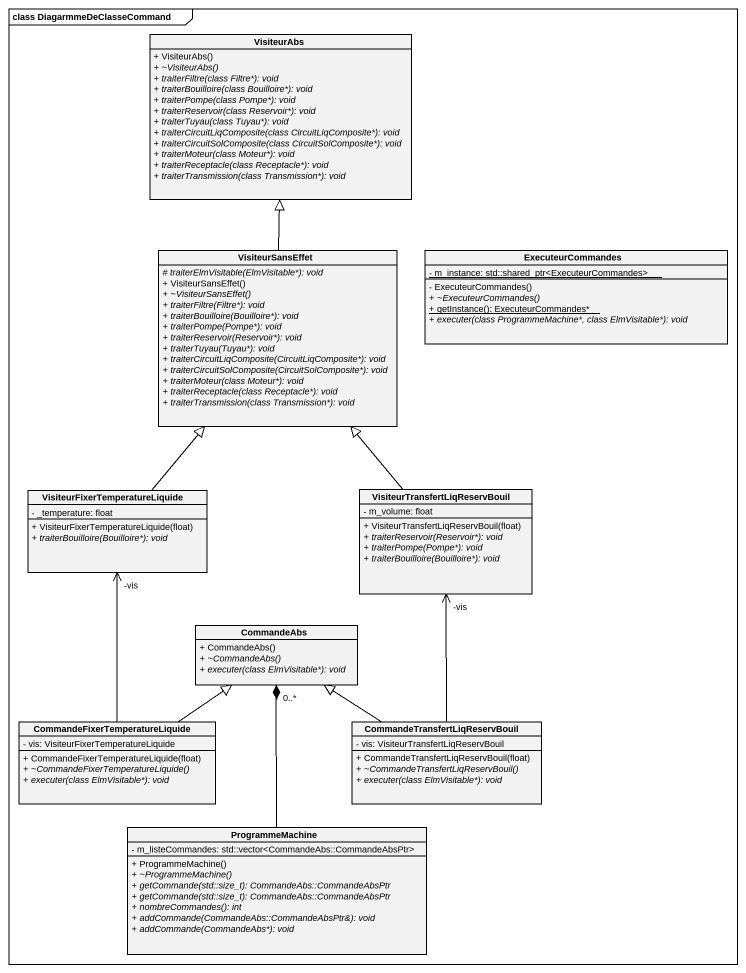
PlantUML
@startuml
mainframe class DiagarmmeDeClasseCommand
hide circle
hide empty members
skinparam classAttributeIconSize 0
class VisiteurAbs {
  + VisiteurAbs()
  {abstract} + ~VisiteurAbs()
  {abstract} + traiterFiltre(class Filtre*): void
  {abstract} + traiterBouilloire(class Bouilloire*): void
  {abstract} + traiterPompe(class Pompe*): void
  {abstract} + traiterReservoir(class Reservoir*): void
  {abstract} + traiterTuyau(class Tuyau*): void
  {abstract} + traiterCircuitLiqComposite(class CircuitLiqComposite*): void
  {abstract} + traiterCircuitSolComposite(class CircuitSolComposite*): void
  {abstract} + traiterMoteur(class Moteur*): void
  {abstract} + traiterReceptacle(class Receptacle*): void
  {abstract} + traiterTransmission(class Transmission*): void
}
class VisiteurSansEffet {
  {abstract} # traiterElmVisitable(ElmVisitable*): void
  + VisiteurSansEffet()
  {abstract} + ~VisiteurSansEffet()
  {abstract} + traiterFiltre(Filtre*): void
  {abstract} + traiterBouilloire(Bouilloire*): void
  {abstract} + traiterPompe(Pompe*): void
  {abstract} + traiterReservoir(Reservoir*): void
  {abstract} + traiterTuyau(Tuyau*): void
  {abstract} + traiterCircuitLiqComposite(CircuitLiqComposite*): void
  {abstract} + traiterCircuitSolComposite(CircuitSolComposite*): void
  {abstract} + traiterMoteur(class Moteur*): void
  {abstract} + traiterReceptacle(class Receptacle*): void
  {abstract} + traiterTransmission(class Transmission*): void
}
class ExecuteurCommandes {
  {static} - m_instance: std::shared_ptr<ExecuteurCommandes>
  - ExecuteurCommandes()
  {abstract} + ~ExecuteurCommandes()
  {static} + getInstance(): ExecuteurCommandes*
  {abstract} + executer(class ProgrammeMachine*, class ElmVisitable*): void
}
class "VisiteurFixerTemperatureLiquide" as VisiteurFixerTemperatureLiqu {
  - _temperature: float
  + VisiteurFixerTemperatureLiquide(float)
  {abstract} + traiterBouilloire(Bouilloire*): void
}
class "VisiteurTransfertLiqReservBouil" as VisiteurTransfertLiqReservBo {
  - m_volume: float
  + VisiteurTransfertLiqReservBouil(float)
  {abstract} + traiterReservoir(Reservoir*): void
  {abstract} + traiterPompe(Pompe*): void
  {abstract} + traiterBouilloire(Bouilloire*): void
}
class CommandeAbs {
  + CommandeAbs()
  {abstract} + ~CommandeAbs()
  {abstract} + executer(class ElmVisitable*): void
}
class "CommandeFixerTemperatureLiquide" as CommandeFixerTemperatureLiqu {
  - vis: VisiteurFixerTemperatureLiquide
  + CommandeFixerTemperatureLiquide(float)
  {abstract} + ~CommandeFixerTemperatureLiquide()
  {abstract} + executer(class ElmVisitable*): void
}
class "CommandeTransfertLiqReservBouil" as CommandeTransfertLiqReservBo {
  - vis: VisiteurTransfertLiqReservBouil
  + CommandeTransfertLiqReservBouil(float)
  {abstract} + ~CommandeTransfertLiqReservBouil()
  {abstract} + executer(class ElmVisitable*): void
}
class ProgrammeMachine {
  - m_listeCommandes: std::vector<CommandeAbs::CommandeAbsPtr>
  + ProgrammeMachine()
  {abstract} + ~ProgrammeMachine()
  {abstract} + getCommande(std::size_t): CommandeAbs::CommandeAbsPtr
  {abstract} + getCommande(std::size_t): CommandeAbs::CommandeAbsPtr
  {abstract} + nombreCommandes(): int
  {abstract} + addCommande(CommandeAbs::CommandeAbsPtr&): void
  {abstract} + addCommande(CommandeAbs*): void
}
VisiteurSansEffet -up-|> VisiteurAbs
VisiteurFixerTemperatureLiqu -up-|> VisiteurSansEffet
VisiteurTransfertLiqReservBo -up-|> VisiteurSansEffet
CommandeFixerTemperatureLiqu -up-> "-vis" VisiteurFixerTemperatureLiqu
CommandeFixerTemperatureLiqu -up-|> CommandeAbs
CommandeTransfertLiqReservBo -up-> "-vis" VisiteurTransfertLiqReservBo
CommandeTransfertLiqReservBo -up-|> CommandeAbs
ProgrammeMachine -up-* "0..*" CommandeAbs
@enduml
